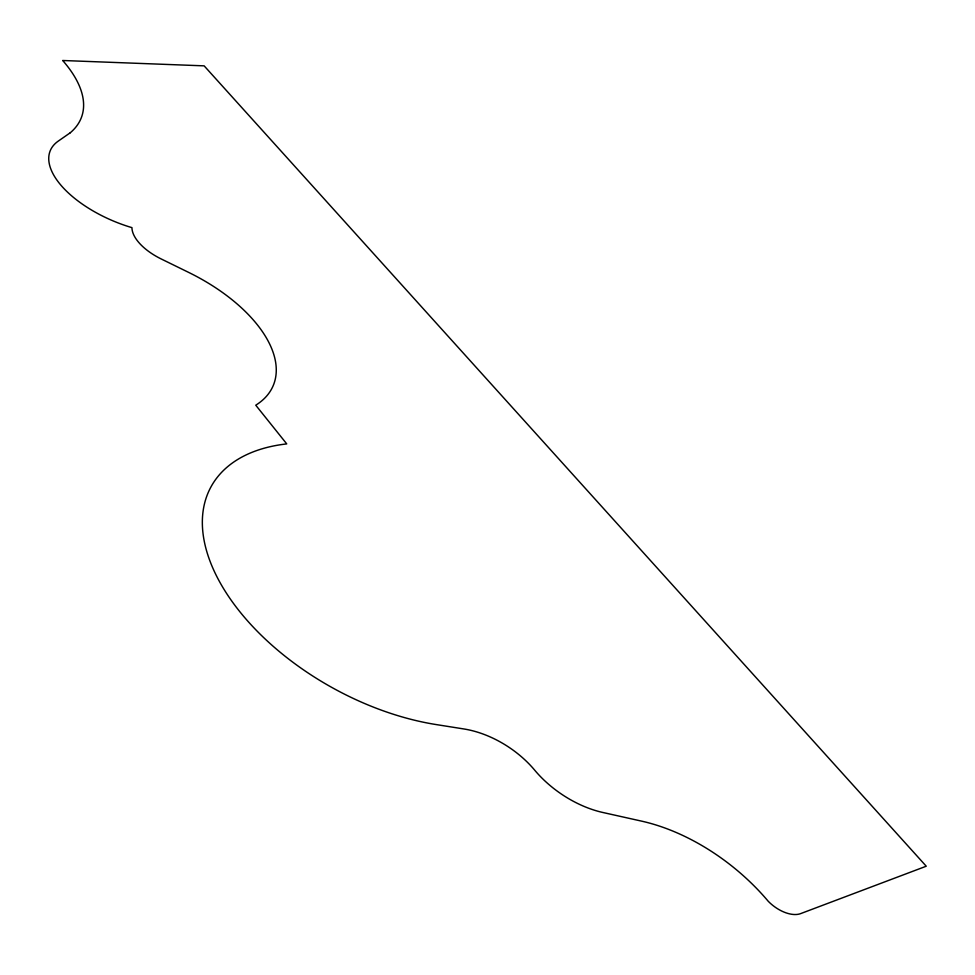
<?xml version="1.0" encoding="UTF-8"?>
<svg xmlns="http://www.w3.org/2000/svg" width="975" height="975" viewBox="0 0 975 975"><rect width="100%" height="100%" fill="white"/><g stroke="black" fill="none" stroke-linecap="round" stroke-linejoin="round"><path stroke-width="1.46" d="M70.273 132.758L58.232 141.131A86.08 40.84 22.5 0 0 131.942 227.638A44.838 21.974 23.2 0 0 161.277 258.997L188.553 272.354A135.513 71.443 23.1 0 1 255.755 405.198L286.748 443.905A203.507 117.268 29 0 0 218.363 579.491A203.507 117.268 29 0 0 436.13 724.559L463.929 728.971A79.865 49.652 33.5 0 1 534.227 769.616A80.206 46.885 34.3 0 0 602.782 812.467L641.599 821.133A159.51 97.208 38.9 0 1 768.239 901.278A28.482 16.148 38.7 0 0 800.658 913.612L926.25 866.214L204.141 65.849L62.692 60.499A165.348 74.307 19.7 0 1 70.273 132.758"/></g></svg>
